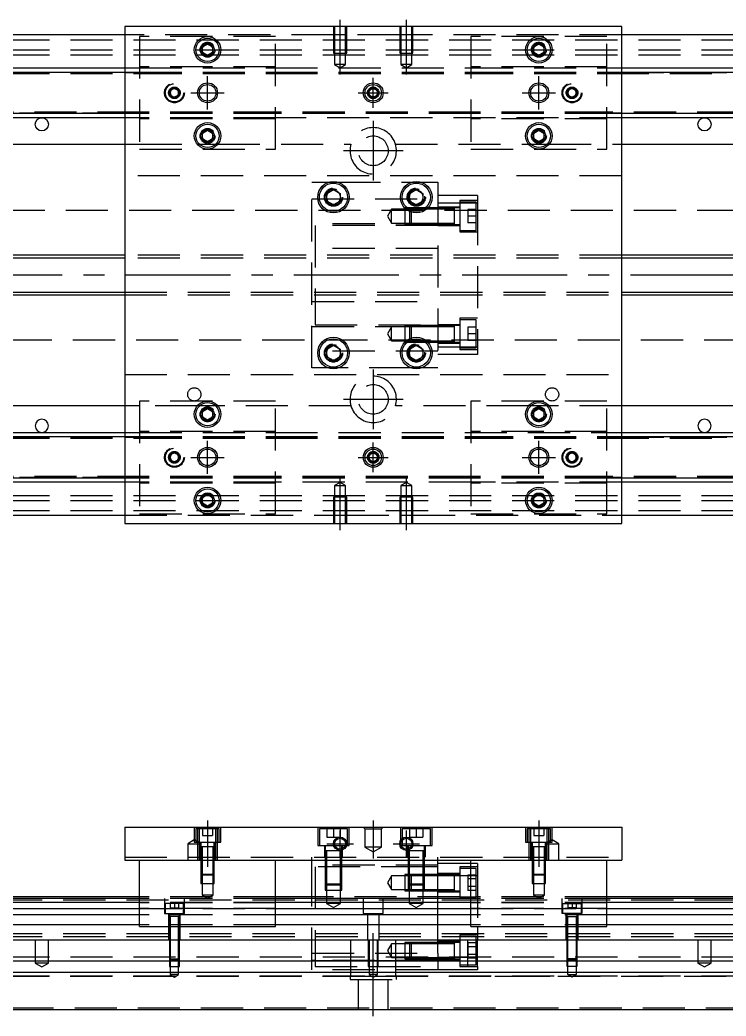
# Model space of a CAD drawing. Header units: millimetres. Extents: x -10 to 849, y -282 to 77.
# Drawn here: x 213.4 to 426.5, y -223.6 to 77 of the extents above; entities that cross this region are included whole.
import ezdxf

# ---------------------------------------------------------------- set-up
doc = ezdxf.new("R2010")
doc.units = ezdxf.units.MM
doc.linetypes.add('CENTER', pattern=[50.8, 31.75, -6.35, 6.35, -6.35])
doc.linetypes.add('DASHED', pattern=[19.05, 12.7, -6.35])
doc.layers.add('CENTER', color=1, linetype='CENTER')

msp = doc.modelspace()

# ---------------------------------------------------------------- linework, layer by layer
at = {"color": 7, "linetype": 'Continuous', "lineweight": -3}
for p, q in [((245, 72.5), (0, 72.5)), ((395, 75), (245, 75)), ((245, 75), (245, -75)), ((395, -75), (395, 75)), ((640, 72.5), (395, 72.5)), ((268.5, 68.866026), (270, 69.73205)), ((270, 69.73205), (271.5, 68.866026)), ((368.5, 68.866026), (370, 69.73205)), ((370, 69.73205), (371.5, 68.866026)), ((268.5, 67.133974), (268.5, 68.866026)), ((270, 66.26795), (268.5, 67.133974)), ((271.5, 67.133974), (270, 66.26795)), ((271.5, 68.866026), (271.5, 67.133974)), ((368.5, 67.133974), (368.5, 68.866026)), ((370, 66.26795), (368.5, 67.133974)), ((371.5, 67.133974), (370, 66.26795)), ((371.5, 68.866026), (371.5, 67.133974)), ((0, 62.5), (245, 62.5)), ((0, 61.247728), (245, 61.247728)), ((395, 62.5), (640, 62.5)), ((395, 61.247728), (640, 61.247728)), ((245, 48.752272), (0, 48.752272)), ((640, 48.752272), (395, 48.752272)), ((245, 47.5), (0, 47.5)), ((640, 47.5), (395, 47.5)), ((268.5, 42.866026), (270, 43.73205)), ((268.5, 41.133974), (268.5, 42.866026)), ((270, 43.73205), (271.5, 42.866026)), ((271.5, 42.866026), (271.5, 41.133974)), ((368.5, 42.866026), (370, 43.73205)), ((368.5, 41.133974), (368.5, 42.866026)), ((370, 43.73205), (371.5, 42.866026)), ((371.5, 42.866026), (371.5, 41.133974)), ((206.708204, 39.5), (245, 39.5)), ((270, 40.26795), (268.5, 41.133974)), ((271.5, 41.133974), (270, 40.26795)), ((370, 40.26795), (368.5, 41.133974)), ((371.5, 41.133974), (370, 40.26795)), ((395, 39.5), (433.291796, 39.5)), ((306, 24.6547), (308, 25.809402)), ((306, 22.3453), (306, 24.6547)), ((308, 25.809402), (310, 24.6547)), ((310, 24.6547), (310, 22.3453)), ((331, 24.6547), (333, 25.809402)), ((331, 22.3453), (331, 24.6547)), ((333, 25.809402), (335, 24.6547)), ((335, 24.6547), (335, 22.3453)), ((308, 21.190598), (306, 22.3453)), ((310, 22.3453), (308, 21.190598)), ((333, 21.190598), (331, 22.3453)), ((335, 22.3453), (333, 21.190598)), ((245, 6), (60.5, 6)), ((590, 6), (395, 6)), ((60.5, -6), (245, -6)), ((395, -6), (590, -6)), ((306, -22.3453), (308, -21.190598)), ((306, -24.6547), (306, -22.3453)), ((308, -21.190598), (310, -22.3453)), ((310, -22.3453), (310, -24.6547)), ((331, -22.3453), (333, -21.190598)), ((331, -24.6547), (331, -22.3453)), ((333, -21.190598), (335, -22.3453)), ((335, -22.3453), (335, -24.6547)), ((308, -25.809402), (306, -24.6547)), ((310, -24.6547), (308, -25.809402)), ((333, -25.809402), (331, -24.6547)), ((335, -24.6547), (333, -25.809402)), ((245, -39.5), (206.708204, -39.5)), ((268.5, -41.133974), (270, -40.26795)), ((268.5, -42.866026), (268.5, -41.133974)), ((270, -40.26795), (271.5, -41.133974)), ((271.5, -41.133974), (271.5, -42.866026)), ((368.5, -41.133974), (370, -40.26795)), ((368.5, -42.866026), (368.5, -41.133974)), ((370, -40.26795), (371.5, -41.133974)), ((371.5, -41.133974), (371.5, -42.866026)), ((433.291796, -39.5), (395, -39.5)), ((270, -43.73205), (268.5, -42.866026)), ((271.5, -42.866026), (270, -43.73205)), ((370, -43.73205), (368.5, -42.866026)), ((371.5, -42.866026), (370, -43.73205)), ((0, -47.5), (245, -47.5)), ((395, -47.5), (640, -47.5)), ((0, -48.752272), (245, -48.752272)), ((395, -48.752272), (640, -48.752272)), ((245, -61.247728), (0, -61.247728)), ((245, -62.5), (0, -62.5)), ((640, -61.247728), (395, -61.247728)), ((640, -62.5), (395, -62.5)), ((268.5, -67.133974), (270, -66.26795)), ((268.5, -68.866026), (268.5, -67.133974)), ((270, -69.73205), (268.5, -68.866026)), ((270, -66.26795), (271.5, -67.133974)), ((271.5, -68.866026), (270, -69.73205)), ((271.5, -67.133974), (271.5, -68.866026)), ((368.5, -67.133974), (370, -66.26795)), ((368.5, -68.866026), (368.5, -67.133974)), ((370, -69.73205), (368.5, -68.866026)), ((370, -66.26795), (371.5, -67.133974)), ((371.5, -68.866026), (370, -69.73205)), ((371.5, -67.133974), (371.5, -68.866026)), ((0, -72.5), (245, -72.5)), ((245, -75), (395, -75)), ((395, -72.5), (640, -72.5)), ((245, -166.61), (245, -176.61)), ((245, -166.61), (395, -166.61)), ((395, -166.61), (395, -176.61)), ((245, -176.61), (395, -176.61)), ((249.5, -196.61), (249.5, -176.61)), ((290.5, -196.61), (290.5, -176.61)), ((301.5, -188.11), (301.5, -176.61)), ((339.5, -188.11), (339.5, -176.61)), ((349.5, -196.61), (349.5, -176.61)), ((390.5, -196.61), (390.5, -176.61)), ((349.5, -177.61), (339.5, -177.61)), ((249.5, -188.11), (0, -188.11)), ((249.5, -189.362272), (0, -189.362272)), ((249.5, -187.61), (60.5, -187.61)), ((301.5, -187.61), (290.5, -187.61)), ((349.5, -188.11), (290.5, -188.11)), ((349.5, -189.362272), (290.5, -189.362272)), ((590.005, -187.61), (390.5, -187.61)), ((640, -188.11), (390.5, -188.11)), ((640, -189.362272), (390.5, -189.362272)), ((0, -191.13668), (249.5, -191.13668)), ((290.5, -191.13668), (349.5, -191.13668)), ((390.5, -191.13668), (640, -191.13668)), ((249.5, -193.033076), (0, -193.033076)), ((349.5, -193.033076), (290.5, -193.033076)), ((640, -193.033076), (390.5, -193.033076)), ((249.5, -196.087372), (0, -196.087372)), ((249.5, -196.61), (290.5, -196.61)), ((349.5, -196.087372), (290.5, -196.087372)), ((349.5, -196.61), (390.5, -196.61)), ((640, -196.087372), (390.5, -196.087372)), ((0, -200.61), (640, -200.61)), ((0, -206.91), (640, -206.91)), ((0, -210.31), (640, -210.31)), ((0, -221.61), (640, -221.61))]:
    msp.add_line(p, q, dxfattribs=at)
at = {"color": 3, "linetype": 'DASHED', "lineweight": -3}
for p, q in [((308.000006, 72.5), (245, 72.5)), ((308.000006, 75), (308.000006, 67)), ((311.999994, 72.5), (308.000006, 72.5)), ((308.35, 75), (308.35, 67)), ((311.65, 67), (311.65, 75)), ((311.999994, 67), (311.999994, 75)), ((328.000006, 72.5), (311.999994, 72.5)), ((328.000006, 75), (328.000006, 67)), ((331.999994, 72.5), (328.000006, 72.5)), ((328.35, 75), (328.35, 67)), ((331.65, 67), (331.65, 75)), ((331.999994, 67), (331.999994, 75)), ((395, 72.5), (331.999994, 72.5)), ((0, 71), (640, 71)), ((249.5, 72), (249.5, 38)), ((290.5, 72), (249.5, 72)), ((290.5, 38), (290.5, 72)), ((349.5, 72), (349.5, 38)), ((390.5, 72), (349.5, 72)), ((390.5, 38), (390.5, 72)), ((0, 68), (640, 68)), ((0, 66.5), (640, 66.5)), ((271.973226, 68.326156), (272, 68)), ((308.000006, 67), (311.999994, 67)), ((308.35, 67), (308.35, 63.5)), ((311.65, 63.5), (311.65, 67)), ((328.000006, 67), (331.999994, 67)), ((328.35, 67), (328.35, 63.5)), ((331.65, 63.5), (331.65, 67)), ((371.973226, 68.326156), (372, 68)), ((311.65, 63.5), (308.35, 63.5)), ((308.35, 63.5), (310, 62.547372)), ((310, 62.547372), (311.65, 63.5)), ((331.65, 63.5), (328.35, 63.5)), ((328.35, 63.5), (330, 62.547372)), ((330, 62.547372), (331.65, 63.5)), ((0, 61.1147), (245, 61.1147)), ((0, 61.1), (249.5, 61.1)), ((0, 60.8), (249.5, 60.8)), ((245, 62.5), (249.5, 62.5)), ((245, 61.247728), (249.5, 61.247728)), ((245, 61.1147), (249.5, 61.1147)), ((290.5, 62.8), (249.5, 62.8)), ((249.5, 62.5), (290.5, 62.5)), ((249.5, 61.247728), (290.5, 61.247728)), ((249.5, 61.1147), (290.5, 61.1147)), ((249.5, 61.1), (290.5, 61.1)), ((249.5, 60.8), (290.5, 60.8)), ((290.5, 62.5), (349.5, 62.5)), ((290.5, 61.247728), (349.5, 61.247728)), ((290.5, 61.1147), (349.5, 61.1147)), ((290.5, 61.1), (349.5, 61.1)), ((290.5, 60.8), (349.5, 60.8)), ((390.5, 62.8), (349.5, 62.8)), ((349.5, 62.5), (395, 62.5)), ((349.5, 61.247728), (390.5, 61.247728)), ((349.5, 61.1147), (390.5, 61.1147)), ((349.5, 61.1), (390.5, 61.1)), ((349.5, 60.8), (390.5, 60.8)), ((390.5, 61.247728), (395, 61.247728)), ((390.5, 61.1147), (395, 61.1147)), ((390.5, 61.1), (640, 61.1)), ((390.5, 60.8), (640, 60.8)), ((395, 61.1147), (640, 61.1147)), ((258.75, 55.721688), (260, 56.443376)), ((258.75, 54.278312), (258.75, 55.721688)), ((260, 53.556624), (258.75, 54.278312)), ((260, 56.443376), (261.25, 55.721688)), ((261.25, 54.278312), (260, 53.556624)), ((261.25, 55.721688), (261.25, 54.278312)), ((261.477374, 55.25955), (261.5, 55)), ((378.75, 55.721688), (380, 56.443376)), ((378.75, 54.278312), (378.75, 55.721688)), ((380, 53.556624), (378.75, 54.278312)), ((380, 56.443376), (381.25, 55.721688)), ((381.25, 54.278312), (380, 53.556624)), ((381.25, 55.721688), (381.25, 54.278312)), ((381.477374, 55.25955), (381.5, 55)), ((249.5, 49.2), (0, 49.2)), ((249.5, 48.9), (0, 48.9)), ((245, 48.8853), (0, 48.8853)), ((249.5, 48.8853), (245, 48.8853)), ((249.5, 48.752272), (245, 48.752272)), ((290.5, 49.2), (249.5, 49.2)), ((290.5, 48.9), (249.5, 48.9)), ((290.5, 48.8853), (249.5, 48.8853)), ((290.5, 48.752272), (249.5, 48.752272)), ((349.5, 49.2), (290.5, 49.2)), ((349.5, 48.9), (290.5, 48.9)), ((349.5, 48.8853), (290.5, 48.8853)), ((349.5, 48.752272), (290.5, 48.752272)), ((390.5, 49.2), (349.5, 49.2)), ((390.5, 48.9), (349.5, 48.9)), ((390.5, 48.8853), (349.5, 48.8853)), ((390.5, 48.752272), (349.5, 48.752272)), ((640, 49.2), (390.5, 49.2)), ((640, 48.9), (390.5, 48.9)), ((395, 48.8853), (390.5, 48.8853)), ((395, 48.752272), (390.5, 48.752272)), ((640, 48.8853), (395, 48.8853)), ((249.5, 47.5), (245, 47.5)), ((290.5, 47.5), (249.5, 47.5)), ((290.5, 47.2), (249.5, 47.2)), ((395, 47.5), (290.5, 47.5)), ((390.5, 47.2), (349.5, 47.2)), ((271.973226, 42.326156), (272, 42)), ((371.973226, 42.326156), (372, 42)), ((245, 39.5), (249.5, 39.5)), ((249.5, 39.5), (266.877502, 39.5)), ((266.877502, 39.5), (267.55051, 39.5)), ((267.55051, 39.5), (272.44949, 39.5)), ((272.44949, 39.5), (273.122498, 39.5)), ((273.122498, 39.5), (313.291796, 39.5)), ((326.708204, 39.5), (366.877502, 39.5)), ((366.877502, 39.5), (367.55051, 39.5)), ((367.55051, 39.5), (372.44949, 39.5)), ((372.44949, 39.5), (373.122498, 39.5)), ((373.122498, 39.5), (395, 39.5)), ((249.5, 38), (290.5, 38)), ((349.5, 38), (390.5, 38)), ((395, 30), (245, 30)), ((301.5, 28), (306.47931, 28)), ((301.5, -28), (301.5, 28)), ((306.47931, 28), (309.52069, 28)), ((309.52069, 28), (331.47931, 28)), ((331.47931, 28), (334.52069, 28)), ((334.52069, 28), (339.5, 28)), ((339.5, 28), (339.5, -28)), ((301.5, 23), (339.5, 23)), ((305.5, 23.5), (305.518502, 23.803588)), ((335.483582, 23.786038), (335.5, 23.5)), ((351.5, 24), (339.5, 24)), ((351.5, 21.748564), (339.5, 21.748564)), ((346.1, 22.50352), (346.1, 13.00352)), ((351.5, 22.50352), (346.1, 22.50352)), ((351.1, 22.00352), (346.1, 22.00352)), ((351.1, 13.50352), (351.1, 22.00352)), ((351.5, 24), (351.5, 21.748564)), ((351.5, 21.748564), (351.5, -21.748564)), ((640, 19.5), (76.969694, 19.5)), ((325.5, 19.85352), (324.287564, 17.75352)), ((325.5, 15.65352), (325.5, 19.85352)), ((329.5, 19.85352), (325.5, 19.85352)), ((329.5, 20.253516), (329.5, 15.253526)), ((329.532604, 20.253516), (329.5, 20.253516)), ((331.1, 19.85352), (329.5, 19.85352)), ((330.25722, 20.253516), (329.532604, 20.253516)), ((331.499994, 20.253516), (330.25722, 20.253516)), ((331.5, 20.25352), (331.1, 19.85352)), ((331.1, 19.698356), (331.1, 19.85352)), ((335.183046, 19.85352), (331.1, 19.85352)), ((331.1, 19.146554), (331.1, 19.698356)), ((331.1, 15.65352), (331.1, 19.146554)), ((335.74278, 20.253516), (331.499994, 20.253516)), ((331.5, 20.25352), (331.5, 19.523506)), ((335.742786, 20.25352), (331.5, 20.25352)), ((331.5, 19.523506), (331.5, 18.99306)), ((331.5, 18.99306), (331.5, 15.25352)), ((336.04396, 19.85352), (335.183046, 19.85352)), ((336.467396, 20.253516), (335.74278, 20.253516)), ((336.467402, 20.25352), (335.742786, 20.25352)), ((339.5, 19.85352), (336.04396, 19.85352)), ((339.5, 20.253516), (336.467396, 20.253516)), ((339.5, 20.25352), (336.467402, 20.25352)), ((346.1, 20.50352), (339.5, 20.50352)), ((344.5, 20.25352), (339.5, 20.25352)), ((344.5, 19.85352), (339.5, 19.85352)), ((344.5, 20.25352), (344.495, 20.25352)), ((344.5, 15.253516), (344.5, 20.253526)), ((344.5, 15.253516), (344.5, 20.253526)), ((344.5, 19.85352), (344.5, 20.253526)), ((344.5, 19.996122), (344.5, 20.25352)), ((346.1, 20.25352), (344.5, 20.25352)), ((344.505, 20.25352), (344.5, 20.25352)), ((344.5, 15.51097), (344.5, 19.996122)), ((344.5, 15.65352), (344.5, 19.85352)), ((348.6, 19.75352), (348.6, 17.75352)), ((351.1, 19.75352), (348.6, 19.75352)), ((339.5, 15.5), (301.5, 15.5)), ((324.287564, 17.75352), (325.5, 15.65352)), ((325.5, 15.65352), (329.5, 15.65352)), ((329.5, 15.65352), (331.1, 15.65352)), ((329.5, 15.253526), (331.499994, 15.253526)), ((331.1, 15.65352), (339.5, 15.65352)), ((331.1, 15.65352), (331.5, 15.25352)), ((331.499994, 15.253526), (339.5, 15.253526)), ((331.5, 15.25352), (339.5, 15.25352)), ((339.5, 15.65352), (344.5, 15.65352)), ((339.5, 15.25352), (344.5, 15.25352)), ((344.495, 15.25352), (344.5, 15.25352)), ((344.5, 15.253516), (344.5, 15.65352)), ((344.5, 15.25352), (344.5, 15.51097)), ((344.5, 15.25352), (346.1, 15.25352)), ((344.5, 15.25352), (344.505, 15.25352)), ((348.6, 17.75352), (348.6, 15.75352)), ((351.1, 17.75352), (348.6, 17.75352)), ((351.1, 15.75352), (348.6, 15.75352)), ((302.5, 15), (302.5, -15)), ((339.5, 15), (302.5, 15)), ((339.5, 15.00352), (346.1, 15.00352)), ((346.1, 13.50352), (351.1, 13.50352)), ((346.1, 13.00352), (351.5, 13.00352)), ((339.5, 8), (301.5, 8)), ((395, 6), (245, 6)), ((395, 5.125), (245, 5.125)), ((245, -5.125), (395, -5.125)), ((245, -6), (395, -6)), ((301.5, -8), (339.5, -8)), ((302.5, -15), (339.5, -15)), ((346.1, -15.00352), (339.5, -15.00352)), ((346.1, -13.00352), (346.1, -22.50352)), ((351.5, -13.00352), (346.1, -13.00352)), ((351.1, -13.50352), (346.1, -13.50352)), ((351.1, -22.00352), (351.1, -13.50352)), ((301.5, -15.5), (339.5, -15.5)), ((325.5, -15.65352), (324.287564, -17.75352)), ((324.287564, -17.75352), (325.5, -19.85352)), ((325.5, -19.85352), (325.5, -15.65352)), ((329.5, -15.65352), (325.5, -15.65352)), ((331.5, -15.253524), (329.5, -15.253526)), ((329.5, -15.253526), (329.5, -20.253516)), ((331.1, -15.65352), (329.5, -15.65352)), ((331.5, -15.25352), (331.1, -15.65352)), ((331.1, -19.146554), (331.1, -15.65352)), ((339.5, -15.65352), (331.1, -15.65352)), ((331.5, -15.25352), (331.5, -18.99306)), ((339.5, -15.25352), (331.5, -15.25352)), ((339.5, -15.253526), (331.5, -15.253524)), ((344.5, -15.25352), (339.5, -15.25352)), ((344.5, -15.65352), (339.5, -15.65352)), ((344.5, -15.25352), (344.495, -15.25352)), ((344.5, -20.253526), (344.5, -15.253516)), ((344.5, -15.51092), (344.5, -15.25352)), ((344.505, -15.25352), (344.5, -15.25352)), ((346.1, -15.25352), (344.5, -15.25352)), ((344.5, -19.996072), (344.5, -15.51092)), ((348.6, -15.75352), (348.6, -17.75352)), ((351.1, -15.75352), (348.6, -15.75352)), ((351.1, -17.75352), (348.6, -17.75352)), ((348.6, -17.75352), (348.6, -19.75352)), ((76.969694, -19.5), (640, -19.5)), ((325.5, -19.85352), (329.5, -19.85352)), ((329.5, -19.85352), (331.1, -19.85352)), ((329.5, -20.253516), (329.532604, -20.253516)), ((329.532604, -20.253516), (330.25722, -20.253516)), ((330.25722, -20.253516), (331.5, -20.253518)), ((331.1, -19.698356), (331.1, -19.146554)), ((331.1, -19.85352), (331.1, -19.698356)), ((331.1, -19.85352), (335.183046, -19.85352)), ((331.1, -19.85352), (331.5, -20.25352)), ((331.5, -18.99306), (331.5, -19.523506)), ((331.5, -19.523506), (331.5, -20.25352)), ((331.5, -20.253518), (335.74278, -20.253516)), ((331.5, -20.25352), (335.742786, -20.25352)), ((335.183046, -19.85352), (336.04396, -19.85352)), ((335.74278, -20.253516), (336.467396, -20.253516)), ((335.742786, -20.25352), (336.467402, -20.25352)), ((336.04396, -19.85352), (339.5, -19.85352)), ((336.467396, -20.253516), (339.5, -20.253516)), ((336.467402, -20.25352), (339.5, -20.25352)), ((339.5, -19.85352), (344.5, -19.85352)), ((339.5, -20.25352), (344.5, -20.25352)), ((339.5, -20.50352), (346.1, -20.50352)), ((344.495, -20.25352), (344.5, -20.25352)), ((344.5, -20.25352), (344.5, -19.996072)), ((344.5, -20.25352), (344.505, -20.25352)), ((344.5, -20.25352), (346.1, -20.25352)), ((351.1, -19.75352), (348.6, -19.75352)), ((339.5, -23), (301.5, -23)), ((305.5, -23.5), (305.518502, -23.196412)), ((335.483582, -23.213962), (335.5, -23.5)), ((351.5, -21.748564), (339.5, -21.748564)), ((351.5, -24), (339.5, -24)), ((346.1, -22.00352), (351.1, -22.00352)), ((346.1, -22.50352), (351.5, -22.50352)), ((351.5, -21.748564), (351.5, -24)), ((245, -30), (395, -30)), ((306.47931, -28), (301.5, -28)), ((309.52069, -28), (306.47931, -28)), ((331.47931, -28), (309.52069, -28)), ((334.52069, -28), (331.47931, -28)), ((339.5, -28), (334.52069, -28)), ((290.5, -38), (249.5, -38)), ((249.5, -38), (249.5, -72)), ((290.5, -72), (290.5, -38)), ((390.5, -38), (349.5, -38)), ((349.5, -38), (349.5, -72)), ((390.5, -72), (390.5, -38)), ((249.5, -39.5), (245, -39.5)), ((266.877502, -39.5), (249.5, -39.5)), ((267.55051, -39.5), (266.877502, -39.5)), ((272.44949, -39.5), (267.55051, -39.5)), ((271.973226, -41.673844), (272, -42)), ((273.122498, -39.5), (272.44949, -39.5)), ((313.291796, -39.5), (273.122498, -39.5)), ((366.877502, -39.5), (326.708204, -39.5)), ((367.55051, -39.5), (366.877502, -39.5)), ((372.44949, -39.5), (367.55051, -39.5)), ((368, -42), (368.030168, -41.653934)), ((373.122498, -39.5), (372.44949, -39.5)), ((395, -39.5), (373.122498, -39.5)), ((245, -47.5), (249.5, -47.5)), ((290.5, -47.2), (249.5, -47.2)), ((249.5, -47.5), (290.5, -47.5)), ((290.5, -47.5), (395, -47.5)), ((390.5, -47.2), (349.5, -47.2)), ((0, -48.8853), (245, -48.8853)), ((0, -48.9), (249.5, -48.9)), ((0, -49.2), (249.5, -49.2)), ((245, -48.752272), (249.5, -48.752272)), ((245, -48.8853), (249.5, -48.8853)), ((249.5, -48.752272), (290.5, -48.752272)), ((249.5, -48.8853), (290.5, -48.8853)), ((249.5, -48.9), (290.5, -48.9)), ((249.5, -49.2), (290.5, -49.2)), ((290.5, -48.752272), (349.5, -48.752272)), ((290.5, -48.8853), (349.5, -48.8853)), ((290.5, -48.9), (349.5, -48.9)), ((290.5, -49.2), (349.5, -49.2)), ((349.5, -48.752272), (390.5, -48.752272)), ((349.5, -48.8853), (390.5, -48.8853)), ((349.5, -48.9), (390.5, -48.9)), ((349.5, -49.2), (390.5, -49.2)), ((390.5, -48.752272), (395, -48.752272)), ((390.5, -48.8853), (395, -48.8853)), ((390.5, -48.9), (640, -48.9)), ((390.5, -49.2), (640, -49.2)), ((395, -48.8853), (640, -48.8853)), ((258.75, -54.278312), (260, -53.556624)), ((260, -53.556624), (261.25, -54.278312)), ((378.75, -54.278312), (380, -53.556624)), ((380, -53.556624), (381.25, -54.278312)), ((258.75, -55.721688), (258.75, -54.278312)), ((260, -56.443376), (258.75, -55.721688)), ((261.25, -55.721688), (260, -56.443376)), ((261.25, -54.278312), (261.25, -55.721688)), ((261.477374, -54.74045), (261.5, -55)), ((378.75, -55.721688), (378.75, -54.278312)), ((380, -56.443376), (378.75, -55.721688)), ((381.25, -55.721688), (380, -56.443376)), ((381.25, -54.278312), (381.25, -55.721688)), ((381.477374, -54.74045), (381.5, -55)), ((249.5, -60.8), (0, -60.8)), ((249.5, -61.1), (0, -61.1)), ((245, -61.1147), (0, -61.1147)), ((249.5, -61.1147), (245, -61.1147)), ((249.5, -61.247728), (245, -61.247728)), ((249.5, -62.5), (245, -62.5)), ((290.5, -60.8), (249.5, -60.8)), ((290.5, -61.1), (249.5, -61.1)), ((290.5, -61.1147), (249.5, -61.1147)), ((290.5, -61.247728), (249.5, -61.247728)), ((290.5, -62.5), (249.5, -62.5)), ((290.5, -62.8), (249.5, -62.8)), ((349.5, -60.8), (290.5, -60.8)), ((349.5, -61.1), (290.5, -61.1)), ((349.5, -61.1147), (290.5, -61.1147)), ((349.5, -61.247728), (290.5, -61.247728)), ((349.5, -62.5), (290.5, -62.5)), ((310, -62.547372), (308.35, -63.5)), ((311.65, -63.5), (310, -62.547372)), ((330, -62.547372), (328.35, -63.5)), ((331.65, -63.5), (330, -62.547372)), ((390.5, -60.8), (349.5, -60.8)), ((390.5, -61.1), (349.5, -61.1)), ((390.5, -61.1147), (349.5, -61.1147)), ((390.5, -61.247728), (349.5, -61.247728)), ((395, -62.5), (349.5, -62.5)), ((390.5, -62.8), (349.5, -62.8)), ((640, -60.8), (390.5, -60.8)), ((640, -61.1), (390.5, -61.1)), ((395, -61.1147), (390.5, -61.1147)), ((395, -61.247728), (390.5, -61.247728)), ((640, -61.1147), (395, -61.1147)), ((308.35, -63.5), (310, -63.5)), ((308.35, -63.5), (308.35, -67)), ((310, -63.5), (311.65, -63.5)), ((311.65, -67), (311.65, -63.5)), ((328.35, -63.5), (330, -63.5)), ((328.35, -63.5), (328.35, -67)), ((330, -63.5), (331.65, -63.5)), ((331.65, -67), (331.65, -63.5)), ((0, -66.5), (640, -66.5)), ((0, -68), (640, -68)), ((268, -68), (268.023172, -67.69644)), ((311.999994, -67), (308.000006, -67)), ((308.000006, -67), (308.000006, -75)), ((308.35, -67), (308.35, -75)), ((311.65, -75), (311.65, -67)), ((311.999994, -75), (311.999994, -67)), ((331.999994, -67), (328.000006, -67)), ((328.000006, -67), (328.000006, -75)), ((328.35, -67), (328.35, -75)), ((331.65, -75), (331.65, -67)), ((331.999994, -75), (331.999994, -67)), ((368, -68), (368.023172, -67.69644)), ((0, -71), (640, -71)), ((249.5, -72), (290.5, -72)), ((349.5, -72), (390.5, -72)), ((245, -72.5), (308.000006, -72.5)), ((308.000006, -72.5), (311.999994, -72.5)), ((311.999994, -72.5), (328.000006, -72.5)), ((328.000006, -72.5), (331.999994, -72.5)), ((331.999994, -72.5), (395, -72.5)), ((266, -166.61), (266, -171.11)), ((273.5, -167.11), (266.5, -167.11)), ((266.5, -167.11), (266.5, -171.11)), ((267.000006, -166.61), (267.000006, -167.11)), ((267.000006, -167.11), (267.000006, -171.11)), ((267.5, -166.61), (267.5, -176.61)), ((268.5, -167.11), (268.5, -169.11)), ((270, -167.11), (270, -169.11)), ((271.5, -167.11), (271.5, -169.11)), ((272.5, -176.61), (272.5, -166.61)), ((272.999994, -167.11), (272.999994, -166.61)), ((272.999994, -171.11), (272.999994, -167.11)), ((273.5, -171.11), (273.5, -167.11)), ((274, -171.11), (274, -166.61)), ((303.25, -166.61), (303.25, -172.11)), ((312.25, -167.11), (303.75, -167.11)), ((303.75, -167.11), (303.75, -172.11)), ((306, -167.11), (306, -169.61)), ((308, -167.11), (308, -169.61)), ((310, -167.11), (310, -169.61)), ((312.25, -172.11), (312.25, -167.11)), ((312.75, -172.11), (312.75, -166.61)), ((317.5, -167.11), (317, -166.61)), ((317.5, -167.11), (317.5, -172.61)), ((317.5, -167.11), (322.5, -167.11)), ((322.5, -167.11), (323, -166.61)), ((322.5, -172.61), (322.5, -167.11)), ((328.25, -166.61), (328.25, -172.11)), ((337.25, -167.11), (328.75, -167.11)), ((328.75, -167.11), (328.75, -170.04875)), ((331, -167.11), (331, -169.61)), ((333, -167.11), (333, -169.61)), ((335, -167.11), (335, -169.61)), ((337.25, -172.11), (337.25, -167.11)), ((337.75, -172.11), (337.75, -166.61)), ((366, -166.61), (366, -171.11)), ((373.5, -167.11), (366.5, -167.11)), ((366.5, -167.11), (366.5, -171.11)), ((367.000006, -166.61), (367.000006, -167.11)), ((367.000006, -167.11), (367.000006, -171.11)), ((367.5, -166.61), (367.5, -176.61)), ((368.5, -167.11), (368.5, -169.11)), ((370, -167.11), (370, -169.11)), ((371.5, -167.11), (371.5, -169.11)), ((372.5, -176.61), (372.5, -166.61)), ((372.999994, -167.11), (372.999994, -166.61)), ((372.999994, -171.11), (372.999994, -167.11)), ((373.5, -171.11), (373.5, -167.11)), ((374, -171.11), (374, -166.61)), ((266, -170.4553), (264, -171.61)), ((268, -171.61), (266, -170.4553)), ((266, -171.11), (274, -171.11)), ((267.000006, -171.11), (267.000006, -176.61)), ((267.75, -171.11), (267.75, -176.61)), ((268, -171.11), (268, -172.51)), ((268.5, -169.11), (270, -169.11)), ((270, -169.11), (271.5, -169.11)), ((272, -172.51), (272, -171.11)), ((272.25, -176.61), (272.25, -171.11)), ((272.999994, -176.61), (272.999994, -171.11)), ((306, -169.61), (308, -169.61)), ((308, -169.61), (310, -169.61)), ((328.75, -170.04875), (328.75, -170.532968)), ((328.75, -170.532968), (328.75, -172.11)), ((331, -169.61), (333, -169.61)), ((333, -169.61), (335, -169.61)), ((366, -171.11), (374, -171.11)), ((367.000006, -171.11), (367.000006, -176.61)), ((367.75, -171.11), (367.75, -176.61)), ((368, -171.11), (368, -172.51)), ((368.5, -169.11), (370, -169.11)), ((370, -169.11), (371.5, -169.11)), ((374, -170.4553), (372, -171.61)), ((372, -172.51), (372, -171.11)), ((372.25, -176.61), (372.25, -171.11)), ((372.999994, -176.61), (372.999994, -171.11)), ((376, -171.61), (374, -170.4553)), ((264, -171.61), (268, -171.61)), ((264, -171.61), (264, -176.61)), ((272.000006, -172.51), (267.999994, -172.51)), ((272.000006, -172.51), (267.999994, -172.51)), ((272.000006, -172.51), (267.999994, -172.51)), ((268, -172.505), (268, -172.51)), ((268, -172.51), (268.216462, -172.51)), ((268.216708, -172.51), (268, -172.51)), ((268, -172.51), (268, -176.61)), ((268, -172.51), (268, -172.515)), ((271.783332, -172.51), (268.216708, -172.51)), ((268.35, -172.51), (268.35, -176.61)), ((271.65, -176.61), (271.65, -172.51)), ((272, -172.51), (271.783332, -172.51)), ((271.783538, -172.51), (272, -172.51)), ((272, -172.51), (272, -172.505)), ((272, -176.61), (272, -172.51)), ((272, -172.515), (272, -172.51)), ((303.25, -172.11), (312.75, -172.11)), ((305.25, -172.11), (305.25, -175.61)), ((310.500006, -173.71), (305.499994, -173.71)), ((310.500006, -173.71), (305.499994, -173.71)), ((305.5, -172.11), (305.5, -173.71)), ((305.5, -173.705), (305.5, -173.71)), ((305.5, -173.71), (305.757448, -173.71)), ((305.757468, -173.71), (305.5, -173.71)), ((305.5, -173.71), (305.5, -173.715)), ((305.5, -173.71), (305.5, -175.61)), ((310.013852, -173.71), (305.757468, -173.71)), ((305.9, -173.71), (305.9, -175.61)), ((310.242552, -173.71), (310.013852, -173.71)), ((310.1, -175.61), (310.1, -173.71)), ((310.5, -173.71), (310.242552, -173.71)), ((310.242602, -173.71), (310.5, -173.71)), ((310.5, -173.182418), (310.5, -172.11)), ((310.5, -173.546492), (310.5, -173.182418)), ((310.5, -173.71), (310.5, -173.546492)), ((310.5, -173.71), (310.5, -173.705)), ((310.5, -173.715), (310.5, -173.71)), ((310.5, -175.61), (310.5, -173.71)), ((310.75, -175.61), (310.75, -172.11)), ((317.5, -172.61), (320, -174.053376)), ((322.5, -172.61), (317.5, -172.61)), ((320, -174.053376), (322.5, -172.61)), ((328.25, -172.11), (337.75, -172.11)), ((330.25, -172.11), (330.25, -175.61)), ((335.500006, -173.71), (330.499994, -173.71)), ((335.500006, -173.71), (330.499994, -173.71)), ((335.500006, -173.71), (330.499994, -173.71)), ((330.5, -172.11), (330.5, -173.182418)), ((330.5, -173.182418), (330.5, -173.546492)), ((330.5, -173.546492), (330.5, -173.71)), ((330.5, -173.705), (330.5, -173.71)), ((330.5, -173.71), (330.757448, -173.71)), ((330.757468, -173.71), (330.5, -173.71)), ((330.5, -173.71), (330.5, -173.715)), ((330.5, -173.71), (330.5, -175.61)), ((335.242552, -173.71), (330.757468, -173.71)), ((330.9, -173.71), (330.9, -175.61)), ((335.1, -175.61), (335.1, -173.71)), ((335.5, -173.71), (335.242552, -173.71)), ((335.242602, -173.71), (335.5, -173.71)), ((335.5, -173.71), (335.5, -172.11)), ((335.5, -173.71), (335.5, -173.705)), ((335.5, -173.715), (335.5, -173.71)), ((335.5, -175.61), (335.5, -173.71)), ((335.75, -175.61), (335.75, -172.11)), ((372.000006, -172.51), (367.999994, -172.51)), ((372.000006, -172.51), (367.999994, -172.51)), ((368, -172.505), (368, -172.51)), ((368.216708, -172.51), (368, -172.51)), ((368, -172.51), (368, -176.61)), ((368, -172.51), (368, -172.515)), ((371.783332, -172.51), (368.216708, -172.51)), ((368.35, -172.51), (368.35, -176.61)), ((371.65, -176.61), (371.65, -172.51)), ((372, -172.51), (371.783332, -172.51)), ((372, -171.61), (376, -171.61)), ((372, -172.51), (372, -172.505)), ((372, -176.61), (372, -172.51)), ((372, -172.515), (372, -172.51)), ((376, -176.61), (376, -171.61)), ((245, -175.61), (395, -175.61)), ((268, -176.61), (268, -180.76)), ((268.000006, -176.61), (268.000002, -180.76)), ((268.35, -176.61), (268.35, -181.11)), ((271.65, -181.11), (271.65, -176.61)), ((271.999998, -180.76), (271.999994, -176.61)), ((272, -180.76), (272, -176.61)), ((301.5, -176.61), (301.5, -175.61)), ((305.5, -175.61), (305.5, -183.71)), ((305.500006, -175.61), (305.500006, -183.71)), ((305.9, -175.61), (305.9, -184.11)), ((310.1, -184.11), (310.1, -175.61)), ((310.499994, -183.71), (310.499994, -175.61)), ((310.5, -183.71), (310.5, -175.61)), ((330.5, -175.61), (330.5, -183.71)), ((330.500006, -175.61), (330.500006, -183.71)), ((330.9, -175.61), (330.9, -184.11)), ((335.1, -176.61), (335.1, -175.61)), ((335.1, -184.11), (335.1, -176.61)), ((335.499994, -176.61), (335.499994, -175.61)), ((335.499994, -183.710006), (335.499994, -176.61)), ((335.5, -176.61), (335.5, -175.61)), ((335.5, -183.71), (335.5, -176.61)), ((339.5, -176.61), (339.5, -175.61)), ((368, -176.61), (368, -180.76)), ((368.000006, -176.61), (368.000002, -180.76)), ((368.35, -176.61), (368.35, -181.11)), ((371.65, -181.11), (371.65, -176.61)), ((371.999998, -180.76), (371.999994, -176.61)), ((372, -180.76), (372, -176.61)), ((339.5, -178.11), (301.5, -178.11)), ((302.5, -178.61), (302.5, -206.91)), ((335.1, -178.61), (302.5, -178.61)), ((335.5, -178.61), (335.1, -178.61)), ((339.5, -178.61), (335.5, -178.61)), ((346.1, -178.61), (346.1, -188.11)), ((351.5, -178.61), (346.1, -178.61)), ((346.65, -179.11), (346.1, -179.11)), ((347, -179.11), (346.65, -179.11)), ((351.1, -179.11), (347, -179.11)), ((351.5, -177.61), (349.5, -177.61)), ((351.1, -187.61), (351.1, -179.11)), ((351.5, -177.61), (351.5, -181.240684)), ((268, -180.76), (272, -180.76)), ((268, -180.76), (268.35, -181.11)), ((268.000002, -180.76), (268.000006, -183.61)), ((271.65, -181.11), (268.35, -181.11)), ((268.35, -181.11), (268.35, -183.61)), ((271.65, -181.11), (272, -180.76)), ((271.65, -183.61), (271.65, -181.11)), ((271.999994, -183.61), (271.999998, -180.76)), ((325.5, -181.26), (324.287564, -183.36)), ((324.287564, -183.36), (325.5, -185.46)), ((325.5, -185.46), (325.5, -181.26)), ((329.5, -181.26), (325.5, -181.26)), ((331.5, -180.860002), (329.5, -180.860006)), ((329.5, -180.860006), (329.5, -185.859994)), ((331.1, -181.26), (329.5, -181.26)), ((331.5, -180.86), (331.1, -181.26)), ((331.1, -185.46), (331.1, -181.26)), ((335.1, -181.26), (331.1, -181.26)), ((331.5, -180.86), (331.5, -185.86)), ((335.1, -180.86), (331.5, -180.86)), ((335.1, -180.860006), (331.5, -180.860002)), ((335.5, -180.86), (335.1, -180.86)), ((335.5, -180.860006), (335.1, -180.860006)), ((335.5, -181.26), (335.1, -181.26)), ((339.5, -180.86), (335.5, -180.86)), ((339.5, -180.860006), (335.5, -180.860006)), ((339.5, -181.26), (335.5, -181.26)), ((346.1, -180.61), (339.5, -180.61)), ((343.000006, -180.86), (339.5, -180.86)), ((343.000006, -181.240684), (339.5, -181.240684)), ((343.000006, -181.26), (339.5, -181.26)), ((343.1, -180.86), (343.000006, -180.86)), ((346.999994, -181.240684), (343.000006, -181.240684)), ((344.5, -181.26), (343.000006, -181.26)), ((343.35, -180.86), (343.1, -180.86)), ((344.505, -180.86), (343.35, -180.86)), ((346.1, -180.86), (344.495, -180.86)), ((344.5, -183.36), (344.5, -180.859994)), ((344.5, -185.860006), (344.5, -180.859994)), ((344.5, -181.11), (344.5, -180.859994)), ((344.5, -180.86), (344.5, -181.117448)), ((344.5, -181.10953), (344.5, -180.86)), ((344.5, -181.10953), (344.5, -180.86)), ((344.5, -183.159974), (344.5, -181.10953)), ((344.5, -181.26), (344.5, -181.11)), ((344.5, -183.61), (344.5, -181.26)), ((344.5, -183.56002), (344.5, -183.159974)), ((351.5, -181.240684), (346.999994, -181.240684)), ((348.6, -181.050598), (348.6, -182.2053)), ((351.1, -181.050598), (348.6, -181.050598)), ((351.1, -182.2053), (348.6, -182.2053)), ((348.6, -182.2053), (348.6, -184.5147)), ((351.5, -181.240684), (351.5, -196.61)), ((368, -180.76), (372, -180.76)), ((368, -180.76), (368.35, -181.11)), ((368.000002, -180.76), (368.000006, -183.61)), ((371.65, -181.11), (368.35, -181.11)), ((368.35, -181.11), (368.35, -183.61)), ((371.65, -181.11), (372, -180.76)), ((371.65, -183.61), (371.65, -181.11)), ((371.999994, -183.61), (371.999998, -180.76)), ((268.000006, -183.61), (271.999994, -183.61)), ((268.35, -183.61), (268.35, -187.11)), ((271.65, -187.11), (271.65, -183.61)), ((305.5, -183.71), (310.5, -183.71)), ((305.5, -183.71), (305.9, -184.11)), ((305.500006, -183.71), (305.500006, -185.61)), ((305.500006, -185.61), (310.499994, -185.61)), ((310.1, -184.11), (305.9, -184.11)), ((305.9, -184.11), (305.9, -185.61)), ((305.9, -185.61), (305.9, -189.61)), ((310.1, -184.11), (310.5, -183.71)), ((310.1, -185.61), (310.1, -184.11)), ((310.1, -189.61), (310.1, -185.61)), ((310.499994, -185.61), (310.499994, -183.71)), ((325.5, -185.46), (329.5, -185.46)), ((329.5, -185.46), (331.1, -185.46)), ((329.5, -185.859994), (331.5, -185.859994)), ((330.5, -183.71), (335.5, -183.71)), ((330.5, -183.71), (330.9, -184.11)), ((330.500006, -183.71), (330.500006, -185.61)), ((330.500006, -185.61), (335.499994, -185.61)), ((335.1, -184.11), (330.9, -184.11)), ((330.9, -184.11), (330.9, -185.61)), ((330.9, -185.61), (330.9, -189.61)), ((331.1, -185.46), (339.5, -185.46)), ((331.1, -185.46), (331.5, -185.86)), ((331.1, -185.46), (339.5, -185.46)), ((331.5, -185.859994), (339.5, -185.859994)), ((331.5, -185.86), (339.5, -185.86)), ((335.1, -184.11), (335.5, -183.71)), ((335.1, -185.61), (335.1, -184.11)), ((335.1, -189.61), (335.1, -185.61)), ((335.499994, -185.61), (335.499994, -183.710006)), ((339.5, -185.46), (344.5, -185.46)), ((339.5, -185.86), (344.505, -185.86)), ((339.5, -186.11), (346.1, -186.11)), ((344.495, -185.86), (346.1, -185.86)), ((344.5, -185.602552), (344.5, -183.56002)), ((344.5, -185.46), (344.5, -183.61)), ((344.5, -185.860006), (344.5, -185.46)), ((344.5, -185.86), (344.5, -185.602552)), ((344.5, -185.602602), (344.5, -185.86)), ((348.6, -184.5147), (348.6, -185.669402)), ((351.1, -184.5147), (348.6, -184.5147)), ((351.1, -185.669402), (348.6, -185.669402)), ((368.000006, -183.61), (371.999994, -183.61)), ((368.35, -183.61), (368.35, -187.11)), ((371.65, -187.11), (371.65, -183.61)), ((55, -188.485), (590, -188.485)), ((290.5, -187.61), (249.5, -187.61)), ((290.5, -188.11), (249.5, -188.11)), ((290.5, -189.362272), (249.5, -189.362272)), ((257, -188.11), (257, -192.61)), ((263, -192.61), (263, -188.11)), ((271.65, -187.11), (268.35, -187.11)), ((268.35, -187.11), (270, -188.062628)), ((270, -188.062628), (271.65, -187.11)), ((346.1, -187.61), (301.5, -187.61)), ((301.5, -209.61), (301.5, -188.11)), ((317, -188.11), (317, -192.61)), ((323, -192.61), (323, -188.11)), ((339.5, -200.61), (339.5, -188.11)), ((346.1, -187.61), (351.1, -187.61)), ((390.5, -188.11), (349.5, -188.11)), ((390.5, -189.362272), (349.5, -189.362272)), ((351.5, -187.61), (351.1, -187.61)), ((390.5, -187.61), (351.5, -187.61)), ((371.65, -187.11), (368.35, -187.11)), ((368.35, -187.11), (370, -188.062628)), ((370, -188.062628), (371.65, -187.11)), ((377, -192.61), (377, -188.11)), ((383, -188.11), (383, -192.61)), ((290.5, -189.407056), (249.5, -189.407056)), ((290.5, -191.11), (249.5, -191.11)), ((249.5, -191.13668), (290.5, -191.13668)), ((262.75, -189.61), (257.25, -189.61)), ((257.25, -189.61), (257.25, -192.61)), ((258.75, -189.61), (258.75, -190.91)), ((258.75, -190.91), (260, -190.91)), ((260, -189.61), (260, -190.91)), ((260, -190.91), (261.25, -190.91)), ((261.25, -189.61), (261.25, -190.91)), ((262.75, -192.61), (262.75, -189.61)), ((310.1, -189.61), (305.9, -189.61)), ((305.9, -189.61), (308, -190.822436)), ((308, -190.822436), (310.1, -189.61)), ((335.1, -189.61), (330.9, -189.61)), ((330.9, -189.61), (333, -190.822436)), ((333, -190.822436), (335.1, -189.61)), ((390.5, -189.407056), (349.5, -189.407056)), ((390.5, -191.11), (349.5, -191.11)), ((349.5, -191.13668), (390.5, -191.13668)), ((377.25, -189.61), (382.75, -189.61)), ((377.25, -192.61), (377.25, -189.61)), ((378.75, -189.61), (378.75, -190.91)), ((380, -190.91), (378.75, -190.91)), ((380, -189.61), (380, -190.91)), ((381.25, -190.91), (380, -190.91)), ((381.25, -189.61), (381.25, -190.91)), ((382.75, -189.61), (382.75, -192.61)), ((290.5, -193.033076), (249.5, -193.033076)), ((257, -192.61), (263, -192.61)), ((258.25, -192.61), (258.25, -200.61)), ((259.998804, -193.61), (258.499994, -193.61)), ((258.5, -192.61), (258.5, -193.61)), ((258.5, -193.605), (258.5, -193.61)), ((258.624678, -193.61), (258.5, -193.61)), ((258.5, -193.61), (258.5, -193.615)), ((258.5, -193.61), (258.5, -200.61)), ((259.998804, -193.61), (258.624678, -193.61)), ((258.75, -193.61), (258.75, -200.61)), ((261.500006, -193.61), (259.998804, -193.61)), ((261.37533, -193.61), (259.998804, -193.61)), ((261.25, -200.61), (261.25, -193.61)), ((261.5, -193.61), (261.37533, -193.61)), ((261.5, -193.61), (261.5, -192.61)), ((261.5, -193.61), (261.5, -193.605)), ((261.5, -193.615), (261.5, -193.61)), ((261.5, -200.61), (261.5, -193.61)), ((261.75, -200.61), (261.75, -192.61)), ((317, -192.61), (323, -192.61)), ((318.25, -192.61), (318.25, -200.61)), ((321.75, -200.61), (321.75, -192.61)), ((390.5, -193.033076), (349.5, -193.033076)), ((383, -192.61), (377, -192.61)), ((378.25, -200.61), (378.25, -192.61)), ((378.499994, -193.61), (380.001196, -193.61)), ((378.5, -193.61), (378.5, -192.61)), ((378.5, -193.61), (378.5, -193.605)), ((378.5, -193.61), (378.62467, -193.61)), ((378.5, -193.615), (378.5, -193.61)), ((378.5, -200.61), (378.5, -193.61)), ((378.62467, -193.61), (380.001196, -193.61)), ((378.75, -200.61), (378.75, -193.61)), ((380.001196, -193.61), (381.500006, -193.61)), ((380.001196, -193.61), (381.375322, -193.61)), ((381.25, -193.61), (381.25, -200.61)), ((381.375322, -193.61), (381.5, -193.61)), ((381.5, -192.61), (381.5, -193.61)), ((381.5, -193.605), (381.5, -193.61)), ((381.5, -193.61), (381.5, -193.615)), ((381.5, -193.61), (381.5, -200.61)), ((381.75, -192.61), (381.75, -200.61)), ((290.5, -196.087372), (249.5, -196.087372)), ((290.5, -196.11), (249.5, -196.11)), ((390.5, -196.087372), (349.5, -196.087372)), ((390.5, -196.11), (349.5, -196.11)), ((351.5, -196.61), (351.5, -200.61)), ((55, -198.735), (590, -198.735)), ((55, -199.61), (590, -199.61)), ((218, -200.61), (218, -207.61)), ((222, -207.61), (222, -200.61)), ((258.5, -200.61), (258.5, -206.36)), ((258.500006, -200.61), (258.500002, -206.36)), ((258.75, -200.61), (258.75, -206.61)), ((261.25, -206.61), (261.25, -200.61)), ((261.499998, -206.36), (261.499994, -200.61)), ((261.5, -206.36), (261.5, -200.61)), ((313.291796, -211.61), (313.291796, -200.61)), ((318.500006, -200.61), (318.500006, -206.91)), ((318.75, -200.61), (318.75, -208.61)), ((321.25, -208.61), (321.25, -200.61)), ((321.499994, -206.91), (321.499994, -200.61)), ((326.708204, -200.61), (326.708204, -211.61)), ((331.5, -201.360002), (329.5, -201.360006)), ((329.5, -201.360006), (329.5, -206.359994)), ((331.5, -201.36), (331.1, -201.76)), ((331.5, -201.36), (331.5, -206.36)), ((339.5, -201.36), (331.5, -201.36)), ((339.5, -201.360006), (331.5, -201.360002)), ((339.5, -204.61), (339.5, -200.61)), ((346.1, -201.11), (339.5, -201.11)), ((344.505, -201.36), (339.5, -201.36)), ((346.1, -201.36), (344.495, -201.36)), ((344.5, -203.86), (344.5, -201.359994)), ((344.5, -206.360006), (344.5, -201.359994)), ((344.5, -201.76), (344.5, -201.359994)), ((344.5, -201.36), (344.5, -201.617448)), ((344.5, -201.617468), (344.5, -201.36)), ((344.5, -201.617468), (344.5, -201.36)), ((346.1, -199.11), (346.1, -208.61)), ((351.5, -199.11), (346.1, -199.11)), ((351.1, -199.61), (346.1, -199.61)), ((348.500006, -200.61), (348.500006, -206.91)), ((351.1, -200.61), (351.1, -199.61)), ((351.1, -206.91), (351.1, -200.61)), ((351.499994, -206.91), (351.499994, -200.61)), ((378.5, -206.36), (378.5, -200.61)), ((378.500002, -206.36), (378.500006, -200.61)), ((378.75, -206.61), (378.75, -200.61)), ((381.25, -200.61), (381.25, -206.61)), ((381.499994, -200.61), (381.499998, -206.36)), ((381.5, -200.61), (381.5, -206.36)), ((418, -200.61), (418, -207.61)), ((422, -207.61), (422, -200.61)), ((325.5, -201.76), (324.287564, -203.86)), ((324.287564, -203.86), (325.5, -205.96)), ((325.5, -205.96), (325.5, -201.76)), ((329.5, -201.76), (325.5, -201.76)), ((331.1, -201.76), (329.5, -201.76)), ((331.1, -205.96), (331.1, -201.76)), ((339.5, -201.76), (331.1, -201.76)), ((344.5, -201.76), (339.5, -201.76)), ((344.5, -203.659974), (344.5, -201.617468)), ((344.5, -205.96), (344.5, -201.76)), ((344.5, -206.102552), (344.5, -203.659974)), ((348.6, -201.550598), (348.6, -202.7053)), ((351.1, -201.550598), (348.6, -201.550598)), ((351.1, -202.7053), (348.6, -202.7053)), ((348.6, -202.7053), (348.6, -205.0147)), ((0, -205.76), (640, -205.76)), ((258.5, -206.36), (261.5, -206.36)), ((258.5, -206.36), (258.75, -206.61)), ((258.500002, -206.36), (258.500006, -206.91)), ((258.500006, -206.91), (258.500006, -208.61)), ((261.25, -206.61), (258.75, -206.61)), ((258.75, -206.61), (258.75, -208.61)), ((261.25, -206.61), (261.5, -206.36)), ((261.25, -208.61), (261.25, -206.61)), ((261.499994, -206.91), (261.499998, -206.36)), ((261.499994, -208.61), (261.499994, -206.91)), ((301.5, -204.61), (339.5, -204.61)), ((301.5, -206.885918), (339.5, -206.885918)), ((302.5, -206.885918), (301.5, -206.885918)), ((339.5, -206.885918), (302.5, -206.885918)), ((302.5, -206.91), (302.5, -208.61)), ((318.500006, -206.91), (318.500006, -208.61)), ((321.499994, -208.61), (321.499994, -206.91)), ((325.5, -205.96), (329.5, -205.96)), ((329.5, -205.96), (331.1, -205.96)), ((329.5, -206.359994), (331.5, -206.359998)), ((331.1, -205.96), (339.5, -205.96)), ((331.1, -205.96), (331.5, -206.36)), ((331.5, -206.359998), (339.5, -206.359994)), ((331.5, -206.36), (339.5, -206.36)), ((339.5, -204.61), (339.5, -206.91)), ((339.5, -205.96), (344.5, -205.96)), ((348.500006, -205.979316), (339.5, -205.979316)), ((339.5, -206.36), (344.5, -206.36)), ((339.5, -206.61), (346.1, -206.61)), ((339.5, -206.91), (339.5, -209.61)), ((344.495, -206.36), (344.5, -206.36)), ((344.5, -206.360006), (344.5, -205.96)), ((344.5, -206.36), (344.5, -206.102552)), ((344.5, -206.102602), (344.5, -206.36)), ((344.5, -206.36), (346.1, -206.36)), ((344.5, -206.36), (344.505, -206.36)), ((351.5, -205.979316), (348.500006, -205.979316)), ((348.500006, -206.91), (348.500006, -208.61)), ((351.1, -205.0147), (348.6, -205.0147)), ((348.6, -205.0147), (348.6, -206.169402)), ((351.1, -206.169402), (348.6, -206.169402)), ((351.1, -208.11), (351.1, -206.91)), ((351.499994, -208.61), (351.499994, -206.91)), ((381.5, -206.36), (378.5, -206.36)), ((378.75, -206.61), (378.5, -206.36)), ((378.500006, -206.91), (378.500002, -206.36)), ((378.500006, -208.61), (378.500006, -206.91)), ((378.75, -206.61), (381.25, -206.61)), ((378.75, -208.61), (378.75, -206.61)), ((381.5, -206.36), (381.25, -206.61)), ((381.25, -206.61), (381.25, -208.61)), ((381.499998, -206.36), (381.499994, -206.91)), ((381.499994, -206.91), (381.499994, -208.61)), ((222, -207.61), (218, -207.61)), ((218, -207.61), (220, -208.7647)), ((220, -208.7647), (222, -207.61)), ((258.500006, -208.61), (261.499994, -208.61)), ((258.75, -208.61), (258.75, -211.11)), ((261.25, -211.11), (261.25, -208.61)), ((339.5, -209.61), (301.5, -209.61)), ((302.5, -208.61), (339.5, -208.61)), ((318.500006, -208.61), (321.499994, -208.61)), ((318.75, -208.61), (318.75, -211.11)), ((321.25, -211.11), (321.25, -208.61)), ((351.5, -209.61), (339.5, -209.61)), ((346.1, -208.11), (348.500006, -208.11)), ((346.1, -208.61), (348.500006, -208.61)), ((348.500006, -208.11), (351.1, -208.11)), ((348.500006, -208.61), (351.499994, -208.61)), ((351.5, -208.61), (351.5, -209.61)), ((381.499994, -208.61), (378.500006, -208.61)), ((378.75, -211.11), (378.75, -208.61)), ((381.25, -208.61), (381.25, -211.11)), ((422, -207.61), (418, -207.61)), ((418, -207.61), (420, -208.7647)), ((420, -208.7647), (422, -207.61)), ((0, -211.46), (640, -211.46)), ((133.291796, -211.61), (373.291796, -211.61)), ((261.25, -211.11), (258.75, -211.11)), ((258.75, -211.11), (260, -211.831688)), ((260, -211.831688), (261.25, -211.11)), ((313, -211.61), (313, -212.61)), ((313, -212.61), (327, -212.61)), ((313.291796, -211.61), (326.708204, -211.61)), ((315.5, -212.61), (315.5, -221.61)), ((321.25, -211.11), (318.75, -211.11)), ((318.75, -211.11), (320, -211.831688)), ((320, -211.831688), (321.25, -211.11)), ((324.5, -221.61), (324.5, -212.61)), ((327, -212.61), (327, -211.61)), ((356.708204, -211.61), (583.291796, -211.61)), ((378.75, -211.11), (381.25, -211.11)), ((380, -211.831688), (378.75, -211.11)), ((381.25, -211.11), (380, -211.831688)), ((77.499994, -221.11), (640, -221.11))]:
    msp.add_line(p, q, dxfattribs=at)
at = {"color": 3, "linetype": 'Continuous', "lineweight": -2}
for p, q in [((245, 5.125), (60.5, 5.125)), ((590, 5.125), (395, 5.125)), ((60.5, -5.125), (245, -5.125)), ((395, -5.125), (590, -5.125))]:
    msp.add_line(p, q, dxfattribs=at)
at = {"color": 7, "linetype": 'Continuous', "lineweight": -3}
for centre, radius in [((270, 68), 4), ((270, 68), 3.5), ((370, 68), 4), ((370, 68), 3.5), ((270, 55), 2.5), ((320, 55), 3), ((320, 55), 2.5), ((370, 55), 2.5), ((220, 45.5), 2), ((270, 42), 4), ((270, 42), 3.5), ((370, 42), 4), ((370, 42), 3.5), ((420, 45.5), 2), ((308, 23.5), 4.75), ((308, 23.5), 4.25), ((333, 23.5), 4.75), ((333, 23.5), 4.25), ((308, -23.5), 4.75), ((308, -23.5), 4.25), ((333, -23.5), 4.75), ((333, -23.5), 4.25), ((270, -42), 4), ((270, -42), 3.5), ((370, -42), 4), ((370, -42), 3.5), ((270, -55), 2.5), ((320, -55), 3), ((320, -55), 2.5), ((370, -55), 2.5), ((270, -68), 4), ((270, -68), 3.5), ((370, -68), 4), ((370, -68), 3.5), ((310, -171.61), 1.65), ((330, -171.61), 1.65)]:
    msp.add_circle(centre, radius, dxfattribs=at)
at = {"color": 3, "linetype": 'DASHED', "lineweight": -3}
for centre, radius in [((270, 68), 2.25), ((270, 68), 2), ((370, 68), 2.25), ((370, 68), 2), ((260, 55), 3), ((260, 55), 2.75), ((380, 55), 3), ((380, 55), 2.75), ((260, 55), 1.75), ((260, 55), 1.5), ((320, 55), 1.75), ((320, 55), 1.5), ((320, 55), 1.25), ((380, 55), 1.75), ((380, 55), 1.5), ((270, 42), 2.25), ((270, 42), 2), ((370, 42), 2.25), ((370, 42), 2), ((320, 37.5), 4.5), ((308, 23.5), 2.75), ((308, 23.5), 2.5), ((333, 23.5), 2.75), ((333, 23.5), 2.5), ((308, -23.5), 2.75), ((308, -23.5), 2.5), ((333, -23.5), 2.75), ((333, -23.5), 2.5), ((320, -37.5), 4.5), ((266, -36), 2), ((374, -36), 2), ((270, -42), 2.25), ((270, -42), 2), ((370, -42), 2.25), ((370, -42), 2), ((260, -55), 3), ((260, -55), 2.75), ((260, -55), 1.75), ((260, -55), 1.5), ((320, -55), 1.75), ((320, -55), 1.5), ((320, -55), 1.25), ((380, -55), 3), ((380, -55), 2.75), ((380, -55), 1.75), ((380, -55), 1.5), ((270, -68), 2.25), ((270, -68), 2), ((370, -68), 2.25), ((370, -68), 2)]:
    msp.add_circle(centre, radius, dxfattribs=at)
at = {"color": 3, "linetype": 'Continuous', "lineweight": -2}
for centre, radius in [((270, 55), 3), ((370, 55), 3), ((270, -55), 3), ((370, -55), 3), ((310, -171.61), 2), ((330, -171.61), 2)]:
    msp.add_circle(centre, radius, dxfattribs=at)
at = {"color": 7, "linetype": 'Continuous', "lineweight": -3}
for centre, radius, start, end in [((270, 68), 1.65, 95.380023, 144.619977), ((270, 68), 1.65, 84.619977, 95.380023), ((270, 68), 1.65, 35.380023, 84.619977), ((370, 68), 1.65, 95.380023, 144.619977), ((370, 68), 1.65, 84.619977, 95.380023), ((370, 68), 1.65, 35.380023, 84.619977), ((270, 68), 1.65, 155.380023, 180), ((270, 68), 1.65, 180, 204.619977), ((270, 68), 1.65, 144.619977, 155.380023), ((270, 68), 1.65, 204.619977, 215.380023), ((270, 68), 1.65, 215.380023, 264.619977), ((270, 68), 1.65, 264.619977, 275.380023), ((270, 68), 1.65, 275.380023, 324.619977), ((270, 68), 1.65, 24.619977, 35.380023), ((270, 68), 1.65, 324.619977, 335.380023), ((270, 68), 1.65, 335.380023, 24.619977), ((370, 68), 1.65, 155.380023, 180), ((370, 68), 1.65, 180, 204.619977), ((370, 68), 1.65, 144.619977, 155.380023), ((370, 68), 1.65, 204.619977, 215.380023), ((370, 68), 1.65, 215.380023, 264.619977), ((370, 68), 1.65, 264.619977, 275.380023), ((370, 68), 1.65, 275.380023, 324.619977), ((370, 68), 1.65, 24.619977, 35.380023), ((370, 68), 1.65, 324.619977, 335.380023), ((370, 68), 1.65, 335.380023, 24.619977), ((270, 42), 1.65, 155.380023, 180), ((270, 42), 1.65, 144.619977, 155.380023), ((270, 42), 1.65, 95.380023, 144.619977), ((270, 42), 1.65, 84.619977, 95.380023), ((270, 42), 1.65, 35.380023, 84.619977), ((270, 42), 1.65, 24.619977, 35.380023), ((270, 42), 1.65, 335.380023, 24.619977), ((370, 42), 1.65, 155.380023, 180), ((370, 42), 1.65, 144.619977, 155.380023), ((370, 42), 1.65, 95.380023, 144.619977), ((370, 42), 1.65, 84.619977, 95.380023), ((370, 42), 1.65, 35.380023, 84.619977), ((370, 42), 1.65, 24.619977, 35.380023), ((370, 42), 1.65, 335.380023, 24.619977), ((270, 42), 1.65, 180, 204.619977), ((270, 42), 1.65, 204.619977, 215.380023), ((270, 42), 1.65, 215.380023, 264.619977), ((270, 42), 1.65, 264.619977, 275.380023), ((270, 42), 1.65, 275.380023, 324.619977), ((270, 42), 1.65, 324.619977, 335.380023), ((370, 42), 1.65, 180, 204.619977), ((370, 42), 1.65, 204.619977, 215.380023), ((370, 42), 1.65, 215.380023, 264.619977), ((370, 42), 1.65, 264.619977, 275.380023), ((370, 42), 1.65, 275.380023, 324.619977), ((370, 42), 1.65, 324.619977, 335.380023), ((308, 23.5), 2.1, 162.24721, 180), ((308, 23.5), 2.1, 137.75279, 162.24721), ((308, 23.5), 2.1, 102.24721, 137.75279), ((308, 23.5), 2.1, 77.75279, 102.24721), ((308, 23.5), 2.1, 42.24721, 77.75279), ((308, 23.5), 2.1, 17.75279, 42.24721), ((308, 23.5), 2.1, 342.24721, 17.75279), ((333, 23.5), 2.1, 162.24721, 180), ((333, 23.5), 2.1, 137.75279, 162.24721), ((333, 23.5), 2.1, 102.24721, 137.75279), ((333, 23.5), 2.1, 77.75279, 102.24721), ((333, 23.5), 2.1, 42.24721, 77.75279), ((333, 23.5), 2.1, 17.75279, 42.24721), ((333, 23.5), 2.1, 342.24721, 17.75279), ((308, 23.5), 2.1, 180, 197.75279), ((308, 23.5), 2.1, 197.75279, 222.24721), ((308, 23.5), 2.1, 222.24721, 257.75279), ((308, 23.5), 2.1, 257.75279, 282.24721), ((308, 23.5), 2.1, 282.24721, 317.75279), ((308, 23.5), 2.1, 317.75279, 342.24721), ((333, 23.5), 2.1, 180, 197.75279), ((333, 23.5), 2.1, 197.75279, 222.24721), ((333, 23.5), 2.1, 222.24721, 257.75279), ((333, 23.5), 2.1, 257.75279, 282.24721), ((333, 23.5), 2.1, 282.24721, 317.75279), ((333, 23.5), 2.1, 317.75279, 342.24721), ((308, -23.5), 2.1, 162.24721, 180), ((308, -23.5), 2.1, 180, 197.75279), ((308, -23.5), 2.1, 137.75279, 162.24721), ((308, -23.5), 2.1, 102.24721, 137.75279), ((308, -23.5), 2.1, 77.75279, 102.24721), ((308, -23.5), 2.1, 42.24721, 77.75279), ((308, -23.5), 2.1, 17.75279, 42.24721), ((308, -23.5), 2.1, 342.24721, 17.75279), ((333, -23.5), 2.1, 162.24721, 180), ((333, -23.5), 2.1, 180, 197.75279), ((333, -23.5), 2.1, 137.75279, 162.24721), ((333, -23.5), 2.1, 102.24721, 137.75279), ((333, -23.5), 2.1, 77.75279, 102.24721), ((333, -23.5), 2.1, 42.24721, 77.75279), ((333, -23.5), 2.1, 17.75279, 42.24721), ((333, -23.5), 2.1, 342.24721, 17.75279), ((308, -23.5), 2.1, 197.75279, 222.24721), ((308, -23.5), 2.1, 222.24721, 257.75279), ((308, -23.5), 2.1, 257.75279, 282.24721), ((308, -23.5), 2.1, 282.24721, 317.75279), ((308, -23.5), 2.1, 317.75279, 342.24721), ((333, -23.5), 2.1, 197.75279, 222.24721), ((333, -23.5), 2.1, 222.24721, 257.75279), ((333, -23.5), 2.1, 257.75279, 282.24721), ((333, -23.5), 2.1, 282.24721, 317.75279), ((333, -23.5), 2.1, 317.75279, 342.24721), ((270, -42), 1.65, 155.380023, 180), ((270, -42), 1.65, 180, 204.619977), ((270, -42), 1.65, 144.619977, 155.380023), ((270, -42), 1.65, 95.380023, 144.619977), ((270, -42), 1.65, 84.619977, 95.380023), ((270, -42), 1.65, 35.380023, 84.619977), ((270, -42), 1.65, 24.619977, 35.380023), ((270, -42), 1.65, 335.380023, 24.619977), ((370, -42), 1.65, 155.380023, 180), ((370, -42), 1.65, 180, 204.619977), ((370, -42), 1.65, 144.619977, 155.380023), ((370, -42), 1.65, 95.380023, 144.619977), ((370, -42), 1.65, 84.619977, 95.380023), ((370, -42), 1.65, 35.380023, 84.619977), ((370, -42), 1.65, 24.619977, 35.380023), ((370, -42), 1.65, 335.380023, 24.619977), ((220, -45.5), 2, 90, 270), ((220, -45.5), 2, 270, 90), ((270, -42), 1.65, 204.619977, 215.380023), ((270, -42), 1.65, 215.380023, 264.619977), ((270, -42), 1.65, 264.619977, 275.380023), ((270, -42), 1.65, 275.380023, 324.619977), ((270, -42), 1.65, 324.619977, 335.380023), ((370, -42), 1.65, 204.619977, 215.380023), ((370, -42), 1.65, 215.380023, 264.619977), ((370, -42), 1.65, 264.619977, 275.380023), ((370, -42), 1.65, 275.380023, 324.619977), ((370, -42), 1.65, 324.619977, 335.380023), ((420, -45.5), 2, 90, 270), ((420, -45.5), 2, 270, 90), ((270, -68), 1.65, 155.380023, 180), ((270, -68), 1.65, 180, 204.619977), ((270, -68), 1.65, 144.619977, 155.380023), ((270, -68), 1.65, 204.619977, 215.380023), ((270, -68), 1.65, 95.380023, 144.619977), ((270, -68), 1.65, 215.380023, 264.619977), ((270, -68), 1.65, 84.619977, 95.380023), ((270, -68), 1.65, 35.380023, 84.619977), ((270, -68), 1.65, 275.380023, 324.619977), ((270, -68), 1.65, 24.619977, 35.380023), ((270, -68), 1.65, 324.619977, 335.380023), ((270, -68), 1.65, 335.380023, 24.619977), ((370, -68), 1.65, 155.380023, 180), ((370, -68), 1.65, 180, 204.619977), ((370, -68), 1.65, 144.619977, 155.380023), ((370, -68), 1.65, 204.619977, 215.380023), ((370, -68), 1.65, 95.380023, 144.619977), ((370, -68), 1.65, 215.380023, 264.619977), ((370, -68), 1.65, 84.619977, 95.380023), ((370, -68), 1.65, 35.380023, 84.619977), ((370, -68), 1.65, 275.380023, 324.619977), ((370, -68), 1.65, 24.619977, 35.380023), ((370, -68), 1.65, 324.619977, 335.380023), ((370, -68), 1.65, 335.380023, 24.619977), ((270, -68), 1.65, 264.619977, 275.380023), ((370, -68), 1.65, 264.619977, 275.380023)]:
    msp.add_arc(centre, radius, start, end, dxfattribs=at)
at = {"color": 3, "linetype": 'DASHED', "lineweight": -3}
for centre, radius, start, end in [((260, 55), 1.25, 120, 180), ((260, 55), 1.25, 180, 240), ((260, 55), 1.25, 60, 120), ((260, 55), 1.25, 0, 60), ((260, 55), 1.25, 300, 0), ((380, 55), 1.25, 120, 180), ((380, 55), 1.25, 180, 240), ((380, 55), 1.25, 60, 120), ((380, 55), 1.25, 0, 60), ((380, 55), 1.25, 300, 0), ((260, 55), 1.25, 240, 300), ((380, 55), 1.25, 240, 300), ((320, 37.5), 7, 16.60155, 163.39845), ((320, 37.5), 7, 163.39845, 16.60155), ((320, -37.5), 7, 343.39845, 196.60155), ((320, -37.5), 7, 196.60155, 343.39845), ((260, -55), 1.25, 120, 180), ((260, -55), 1.25, 60, 120), ((260, -55), 1.25, 0, 60), ((380, -55), 1.25, 120, 180), ((380, -55), 1.25, 60, 120), ((380, -55), 1.25, 0, 60), ((260, -55), 1.25, 180, 240), ((260, -55), 1.25, 240, 300), ((260, -55), 1.25, 300, 0), ((380, -55), 1.25, 180, 240), ((380, -55), 1.25, 240, 300), ((380, -55), 1.25, 300, 0)]:
    msp.add_arc(centre, radius, start, end, dxfattribs=at)
at = {"layer": 'CENTER', "color": 1, "linetype": 'CENTER', "lineweight": -3}
for p, q in [((310, 60.547372), (310, 77)), ((330, 60.547372), (330, 77)), ((270, 50), (270, 60)), ((320, 50.5), (320, 59.5)), ((370, 50), (370, 60)), ((265, 55), (275, 55)), ((315.5, 55), (324.5, 55)), ((365, 55), (375, 55)), ((320, 46.5), (320, 28.5)), ((329, 37.5), (311, 37.5)), ((683.361871, 0), (-10.32213, 0)), ((320, -28.5), (320, -46.5)), ((329, -37.5), (311, -37.5)), ((270, -60), (270, -50)), ((320, -59.5), (320, -50.5)), ((370, -60), (370, -50)), ((265, -55), (275, -55)), ((315.5, -55), (324.5, -55)), ((365, -55), (375, -55)), ((310, -77), (310, -60.547372)), ((330, -77), (330, -60.547372)), ((270, -164.61), (270, -178.61)), ((320, -164.61), (320, -176.053376)), ((370, -164.61), (370, -178.61)), ((310, -175.61), (310, -167.61)), ((330, -175.61), (330, -167.61)), ((306, -171.61), (314, -171.61)), ((326, -171.61), (334, -171.61)), ((320, -223.61), (320, -198.61))]:
    msp.add_line(p, q, dxfattribs=at)

doc.saveas('drawing.dxf')
